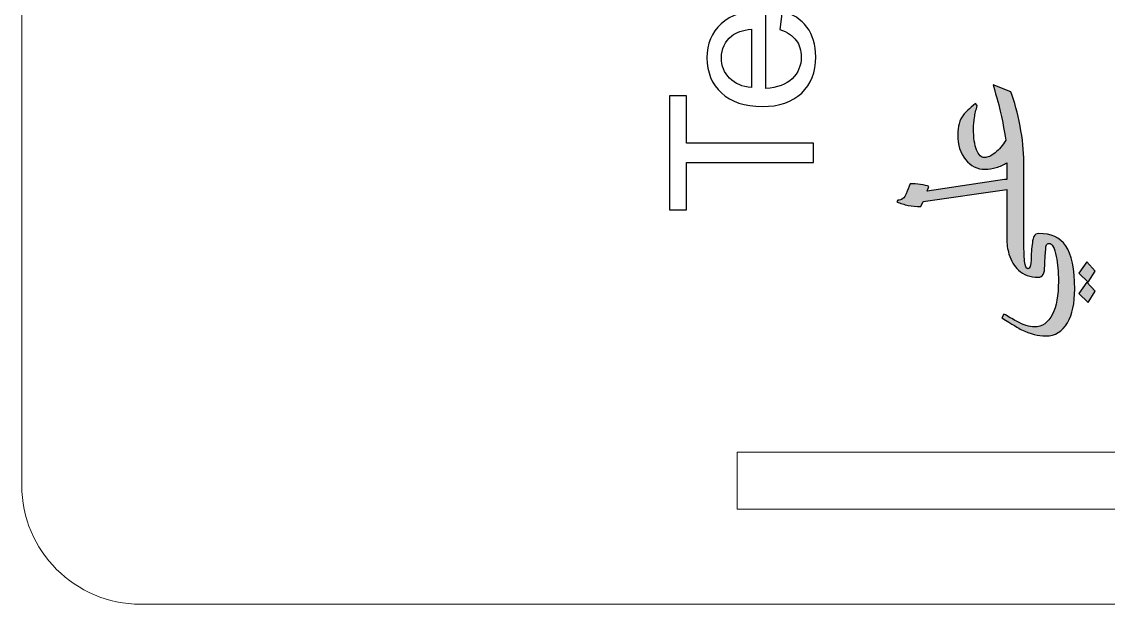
# Model space of a CAD drawing. Header units: millimetres. Extents: x -114 to 68, y -982 to -634.
# Drawn here: x -114.42 to -68.66, y -724.46 to -699.95 of the extents above; entities that cross this region are included whole.
import ezdxf

# ---------------------------------------------------------------- set-up
doc = ezdxf.new("R2010")
doc.units = ezdxf.units.MM
doc.header["$MEASUREMENT"] = 0
doc.layers.add('Layer 1', color=7, linetype='Continuous')

msp = doc.modelspace()

# ---------------------------------------------------------------- hatches: boundary and pattern name
at = {"layer": 'Layer 1', "true_color": 0x2b2a29}
h = msp.add_hatch(color=250, dxfattribs=at)
edge = h.paths.add_edge_path()
edge.add_spline(control_points=[(-72.2176, -708.3423), (-72.2176, -708.3423), (-72.2176, -708.6274), (-72.2176, -708.6274), (-72.2176, -708.6274), (-72.2176, -709.0648), (-72.2176, -709.0648), (-72.2176, -709.4881), (-72.2063, -709.807), (-72.1838, -710.0201), (-72.1626, -710.2332), (-72.1174, -710.3404), (-72.0511, -710.3404), (-71.9594, -710.3404), (-71.9128, -710.212), (-71.9128, -709.9552), (-71.9128, -709.8423), (-71.91, -709.7534), (-71.9044, -709.6871), (-71.8987, -709.6208), (-71.8846, -709.4754), (-71.8592, -709.2525), (-71.8423, -709.1198), (-71.8225, -709.0281), (-71.7971, -708.9787), (-71.7562, -708.8983), (-71.6842, -708.8587), (-71.5826, -708.8587), (-71.0676, -708.8587), (-70.6936, -709.0281), (-70.4594, -709.3668), (-70.204, -709.7365), (-70.0756, -710.3461), (-70.0756, -711.197), (-70.0756, -711.7896), (-70.1758, -712.261), (-70.3775, -712.6109), (-70.592, -712.982), (-70.8982, -713.1683), (-71.2948, -713.1683), (-71.6137, -713.1683), (-71.9523, -713.0808), (-72.3108, -712.9058), (-72.4392, -712.8437), (-72.7172, -712.6786), (-73.1405, -712.4105), (-73.1405, -712.4105), (-73.0587, -712.2454), (-73.0587, -712.2454), (-72.8809, -712.3499), (-72.7031, -712.4515), (-72.5267, -712.5531), (-72.2247, -712.7097), (-71.9777, -712.7873), (-71.7844, -712.7873), (-71.4458, -712.7873), (-71.1889, -712.6109), (-71.0125, -712.2581), (-70.8446, -711.9209), (-70.7614, -711.4594), (-70.7614, -710.871), (-70.7614, -710.4759), (-70.791, -710.1288), (-70.8517, -709.8282), (-70.9265, -709.4585), (-71.0267, -709.2736), (-71.1565, -709.2736), (-71.203, -709.2736), (-71.2383, -709.2948), (-71.2609, -709.3357), (-71.2849, -709.378), (-71.2962, -709.4472), (-71.2962, -709.5446), (-71.3046, -709.6193), (-71.3131, -709.7365), (-71.323, -709.8959), (-71.3329, -710.0554), (-71.3371, -710.1598), (-71.3371, -710.2092), (-71.3371, -710.3842), (-71.3597, -710.5083), (-71.4048, -710.5831), (-71.4514, -710.6579), (-71.5191, -710.696), (-71.6094, -710.696), (-71.9523, -710.696), (-72.2317, -710.5958), (-72.4491, -710.394), (-72.6255, -710.2289), (-72.7567, -710.006), (-72.8428, -709.728), (-72.9063, -709.5192), (-72.9373, -709.2976), (-72.9373, -709.0662), (-72.9373, -709.0662), (-72.9373, -708.6274), (-72.9373, -708.6274), (-72.9373, -708.6274), (-72.9373, -708.3423), (-72.9373, -708.3423), (-72.9373, -708.3423), (-72.9373, -707.0018), (-72.9373, -707.0018), (-72.9373, -707.0018), (-76.4538, -707.5098), (-76.4538, -707.5098), (-76.4538, -707.5098), (-76.5554, -707.7214), (-76.5554, -707.7214), (-76.7445, -707.7214), (-76.9223, -707.7045), (-77.0888, -707.672), (-77.2539, -707.6382), (-77.4162, -707.5888), (-77.5714, -707.5225), (-77.5714, -707.5225), (-77.5263, -707.459), (-77.5263, -707.459), (-77.3668, -707.459), (-77.2469, -707.3687), (-77.1664, -707.1866), (-77.1114, -707.0483), (-77.0564, -706.9072), (-77.0013, -706.7647), (-76.8644, -706.7647), (-76.7191, -706.776), (-76.5639, -706.7986), (-76.4072, -706.8197), (-76.2915, -706.8465), (-76.2153, -706.8776), (-76.2153, -706.8776), (-76.2817, -707.078), (-76.2817, -707.078), (-76.2817, -707.078), (-73.029, -706.5869), (-73.029, -706.5869), (-73.029, -706.5869), (-72.9373, -706.5869), (-72.9373, -706.5869), (-72.9373, -706.5869), (-72.9373, -705.8842), (-72.9373, -705.8842), (-73.0671, -705.9646), (-73.2139, -706.0295), (-73.3776, -706.0803), (-73.5413, -706.1297), (-73.7007, -706.1551), (-73.8545, -706.1551), (-74.1791, -706.1551), (-74.4528, -706.0196), (-74.673, -705.7487), (-74.8931, -705.4764), (-75.0032, -705.1278), (-75.0032, -704.7002), (-75.0032, -704.3616), (-74.9213, -704.0822), (-74.7562, -703.862), (-74.6871, -703.7675), (-74.5192, -703.6094), (-74.2496, -703.3865), (-74.2496, -703.3865), (-74.1819, -703.4655), (-74.1819, -703.4655), (-74.2327, -703.6546), (-74.2708, -703.8253), (-74.2962, -703.9763), (-74.3216, -704.1273), (-74.3343, -704.284), (-74.3343, -704.4462), (-74.3343, -704.8258), (-74.292, -705.1236), (-74.2087, -705.3395), (-74.1241, -705.5554), (-74.014, -705.664), (-73.8757, -705.664), (-73.7416, -705.664), (-73.5907, -705.5963), (-73.4241, -705.4594), (-73.2576, -705.324), (-73.1095, -705.149), (-72.9796, -704.9331), (-73.0488, -704.4815), (-73.1165, -704.1118), (-73.1814, -703.8225), (-73.2478, -703.5332), (-73.3578, -703.1283), (-73.513, -702.6076), (-73.513, -702.6076), (-72.7595, -702.8926), (-72.7595, -702.8926), (-72.6071, -703.3089), (-72.4787, -703.7901), (-72.3743, -704.3362), (-72.2698, -704.8837), (-72.2176, -705.386), (-72.2176, -705.8461), (-72.2176, -705.8461), (-72.2176, -706.5869), (-72.2176, -706.5869), (-72.2176, -706.5869), (-72.2176, -706.8748), (-72.2176, -706.8748), (-72.2176, -706.8748), (-72.2176, -708.3423), (-72.2176, -708.3423)], knot_values=[0, 0, 0, 0, 0.0147059, 0.0147059, 0.0147059, 0.0294118, 0.0294118, 0.0294118, 0.0441176, 0.0441176, 0.0441176, 0.0588235, 0.0588235, 0.0588235, 0.0735294, 0.0735294, 0.0735294, 0.0882353, 0.0882353, 0.0882353, 0.1029412, 0.1029412, 0.1029412, 0.1176471, 0.1176471, 0.1176471, 0.1323529, 0.1323529, 0.1323529, 0.1470588, 0.1470588, 0.1470588, 0.1617647, 0.1617647, 0.1617647, 0.1764706, 0.1764706, 0.1764706, 0.1911765, 0.1911765, 0.1911765, 0.2058824, 0.2058824, 0.2058824, 0.2205882, 0.2205882, 0.2205882, 0.2352941, 0.2352941, 0.2352941, 0.25, 0.25, 0.25, 0.2647059, 0.2647059, 0.2647059, 0.2794118, 0.2794118, 0.2794118, 0.2941176, 0.2941176, 0.2941176, 0.3088235, 0.3088235, 0.3088235, 0.3235294, 0.3235294, 0.3235294, 0.3382353, 0.3382353, 0.3382353, 0.3529412, 0.3529412, 0.3529412, 0.3676471, 0.3676471, 0.3676471, 0.3823529, 0.3823529, 0.3823529, 0.3970588, 0.3970588, 0.3970588, 0.4117647, 0.4117647, 0.4117647, 0.4264706, 0.4264706, 0.4264706, 0.4411765, 0.4411765, 0.4411765, 0.4558824, 0.4558824, 0.4558824, 0.4705882, 0.4705882, 0.4705882, 0.4852941, 0.4852941, 0.4852941, 0.5, 0.5, 0.5, 0.5147059, 0.5147059, 0.5147059, 0.5294118, 0.5294118, 0.5294118, 0.5441176, 0.5441176, 0.5441176, 0.5588235, 0.5588235, 0.5588235, 0.5735294, 0.5735294, 0.5735294, 0.5882353, 0.5882353, 0.5882353, 0.6029412, 0.6029412, 0.6029412, 0.6176471, 0.6176471, 0.6176471, 0.6323529, 0.6323529, 0.6323529, 0.6470588, 0.6470588, 0.6470588, 0.6617647, 0.6617647, 0.6617647, 0.6764706, 0.6764706, 0.6764706, 0.6911765, 0.6911765, 0.6911765, 0.7058824, 0.7058824, 0.7058824, 0.7205882, 0.7205882, 0.7205882, 0.7352941, 0.7352941, 0.7352941, 0.75, 0.75, 0.75, 0.7647059, 0.7647059, 0.7647059, 0.7794118, 0.7794118, 0.7794118, 0.7941176, 0.7941176, 0.7941176, 0.8088235, 0.8088235, 0.8088235, 0.8235294, 0.8235294, 0.8235294, 0.8382353, 0.8382353, 0.8382353, 0.8529412, 0.8529412, 0.8529412, 0.8676471, 0.8676471, 0.8676471, 0.8823529, 0.8823529, 0.8823529, 0.8970588, 0.8970588, 0.8970588, 0.9117647, 0.9117647, 0.9117647, 0.9264706, 0.9264706, 0.9264706, 0.9411765, 0.9411765, 0.9411765, 0.9558824, 0.9558824, 0.9558824, 0.9705882, 0.9705882, 0.9705882, 0.9852941, 0.9852941, 0.9852941, 1, 1, 1, 1], degree=3, periodic=1)
h = msp.add_hatch(color=250, dxfattribs=at)
edge = h.paths.add_edge_path()
edge.add_spline(control_points=[(-69.569, -710.0526), (-69.569, -710.0526), (-69.212, -710.4364), (-69.212, -710.4364), (-69.212, -710.4364), (-69.5069, -710.8992), (-69.5069, -710.8992), (-69.5069, -710.8992), (-69.8978, -710.5281), (-69.8978, -710.5281), (-69.8978, -710.5281), (-69.569, -710.0526), (-69.569, -710.0526)], knot_values=[0, 0, 0, 0, 0.25, 0.25, 0.25, 0.5, 0.5, 0.5, 0.75, 0.75, 0.75, 1, 1, 1, 1], degree=3, periodic=1)
h = msp.add_hatch(color=250, dxfattribs=at)
edge = h.paths.add_edge_path()
edge.add_spline(control_points=[(-69.569, -710.9077), (-69.569, -710.9077), (-69.212, -711.283), (-69.212, -711.283), (-69.212, -711.283), (-69.5069, -711.7628), (-69.5069, -711.7628), (-69.5069, -711.7628), (-69.8978, -711.379), (-69.8978, -711.379), (-69.8978, -711.379), (-69.569, -710.9077), (-69.569, -710.9077)], knot_values=[0, 0, 0, 0, 0.25, 0.25, 0.25, 0.5, 0.5, 0.5, 0.75, 0.75, 0.75, 1, 1, 1, 1], degree=3, periodic=1)

# ---------------------------------------------------------------- linework, layer by layer
at = {"layer": 'Layer 1', "color": 230, "lineweight": 20}
msp.add_open_spline([(-109.4153, -724.459), (-109.4153, -724.459), (60.5847, -724.459), (60.5847, -724.459), (63.3347, -724.459), (65.5847, -722.2089), (65.5847, -719.4589), (65.5847, -719.4589), (65.5847, -639.4591), (65.5847, -639.4591), (65.5847, -636.7091), (63.3347, -634.459), (60.5847, -634.459), (60.5847, -634.459), (-109.4153, -634.459), (-109.4153, -634.459), (-112.1653, -634.459), (-114.4153, -636.7091), (-114.4153, -639.4591), (-114.4153, -639.4591), (-114.4153, -719.4589), (-114.4153, -719.4589), (-114.4153, -722.2089), (-112.1653, -724.459), (-109.4153, -724.459)], degree=3, knots=[0, 0, 0, 0, 0.125, 0.125, 0.125, 0.25, 0.25, 0.25, 0.375, 0.375, 0.375, 0.5, 0.5, 0.5, 0.625, 0.625, 0.625, 0.75, 0.75, 0.75, 0.875, 0.875, 0.875, 1, 1, 1, 1], dxfattribs=at)
msp.add_open_spline([(-109.4153, -724.459), (-109.4153, -724.459), (60.5847, -724.459), (60.5847, -724.459), (63.3347, -724.459), (65.5847, -722.2089), (65.5847, -719.4589), (65.5847, -719.4589), (65.5847, -639.4591), (65.5847, -639.4591), (65.5847, -636.7091), (63.3347, -634.459), (60.5847, -634.459), (60.5847, -634.459), (-109.4153, -634.459), (-109.4153, -634.459), (-112.1653, -634.459), (-114.4153, -636.7091), (-114.4153, -639.4591), (-114.4153, -639.4591), (-114.4153, -719.4589), (-114.4153, -719.4589), (-114.4153, -722.2089), (-112.1653, -724.459), (-109.4153, -724.459)], degree=3, knots=[0, 0, 0, 0, 0.125, 0.125, 0.125, 0.25, 0.25, 0.25, 0.375, 0.375, 0.375, 0.5, 0.5, 0.5, 0.625, 0.625, 0.625, 0.75, 0.75, 0.75, 0.875, 0.875, 0.875, 1, 1, 1, 1], dxfattribs=at)
msp.add_open_spline([(-109.4153, -724.459), (-109.4153, -724.459), (60.5847, -724.459), (60.5847, -724.459), (63.3347, -724.459), (65.5847, -722.2089), (65.5847, -719.4589), (65.5847, -719.4589), (65.5847, -639.4591), (65.5847, -639.4591), (65.5847, -636.7091), (63.3347, -634.459), (60.5847, -634.459), (60.5847, -634.459), (-109.4153, -634.459), (-109.4153, -634.459), (-112.1653, -634.459), (-114.4153, -636.7091), (-114.4153, -639.4591), (-114.4153, -639.4591), (-114.4153, -719.4589), (-114.4153, -719.4589), (-114.4153, -722.2089), (-112.1653, -724.459), (-109.4153, -724.459)], degree=3, knots=[0, 0, 0, 0, 0.125, 0.125, 0.125, 0.25, 0.25, 0.25, 0.375, 0.375, 0.375, 0.5, 0.5, 0.5, 0.625, 0.625, 0.625, 0.75, 0.75, 0.75, 0.875, 0.875, 0.875, 1, 1, 1, 1], dxfattribs=at)
msp.add_open_spline([(-109.4153, -724.459), (-109.4153, -724.459), (60.5847, -724.459), (60.5847, -724.459), (63.3347, -724.459), (65.5847, -722.2089), (65.5847, -719.4589), (65.5847, -719.4589), (65.5847, -639.4591), (65.5847, -639.4591), (65.5847, -636.7091), (63.3347, -634.459), (60.5847, -634.459), (60.5847, -634.459), (-109.4153, -634.459), (-109.4153, -634.459), (-112.1653, -634.459), (-114.4153, -636.7091), (-114.4153, -639.4591), (-114.4153, -639.4591), (-114.4153, -719.4589), (-114.4153, -719.4589), (-114.4153, -722.2089), (-112.1653, -724.459), (-109.4153, -724.459)], degree=3, knots=[0, 0, 0, 0, 0.125, 0.125, 0.125, 0.25, 0.25, 0.25, 0.375, 0.375, 0.375, 0.5, 0.5, 0.5, 0.625, 0.625, 0.625, 0.75, 0.75, 0.75, 0.875, 0.875, 0.875, 1, 1, 1, 1], dxfattribs=at)
at = {"layer": 'Layer 1', "color": 250}
for points, knots in [([(-82.4953, -700.2702), (-82.4953, -700.2702), (-82.3937, -699.4997), (-82.3937, -699.4997), (-81.9464, -699.6197), (-81.5978, -699.844), (-81.3509, -700.1714), (-81.1039, -700.4988), (-80.9798, -700.9165), (-80.9798, -701.4259), (-80.9798, -702.0665), (-81.1773, -702.5745), (-81.5724, -702.9499), (-81.9661, -703.3253), (-82.5207, -703.5129), (-83.2333, -703.5129), (-83.9699, -703.5129), (-84.5428, -703.3238), (-84.9492, -702.9443), (-85.3571, -702.5647), (-85.5603, -702.0722), (-85.5603, -701.4668), (-85.5603, -700.8812), (-85.3613, -700.4028), (-84.9619, -700.0317), (-84.5626, -699.6606), (-84.001, -699.4743), (-83.2771, -699.4743), (-83.2333, -699.4743), (-83.167, -699.4757), (-83.0795, -699.4785), (-83.0795, -699.4785), (-83.0795, -702.7509), (-83.0795, -702.7509), (-82.5983, -702.7227), (-82.2286, -702.5872), (-81.9732, -702.3417), (-81.7178, -702.0976), (-81.5894, -701.7914), (-81.5894, -701.4259), (-81.5894, -701.1535), (-81.6613, -700.9207), (-81.8053, -700.7288), (-81.9492, -700.5355), (-82.1792, -700.3831), (-82.4953, -700.2702)], [0, 0, 0, 0, 0.0666667, 0.0666667, 0.0666667, 0.1333333, 0.1333333, 0.1333333, 0.2, 0.2, 0.2, 0.2666667, 0.2666667, 0.2666667, 0.3333333, 0.3333333, 0.3333333, 0.4, 0.4, 0.4, 0.4666667, 0.4666667, 0.4666667, 0.5333333, 0.5333333, 0.5333333, 0.6, 0.6, 0.6, 0.6666667, 0.6666667, 0.6666667, 0.7333333, 0.7333333, 0.7333333, 0.8, 0.8, 0.8, 0.8666667, 0.8666667, 0.8666667, 0.9333333, 0.9333333, 0.9333333, 1, 1, 1, 1]), ([(-83.6891, -702.7086), (-83.6891, -702.7086), (-83.6891, -700.2617), (-83.6891, -700.2617), (-84.0588, -700.2942), (-84.3354, -700.3887), (-84.5203, -700.5425), (-84.8067, -700.7782), (-84.9506, -701.0858), (-84.9506, -701.4626), (-84.9506, -701.8041), (-84.8363, -702.0905), (-84.6077, -702.3234), (-84.3791, -702.5548), (-84.0729, -702.6832), (-83.6891, -702.7086)], [0, 0, 0, 0, 0.2, 0.2, 0.2, 0.4, 0.4, 0.4, 0.6, 0.6, 0.6, 0.8, 0.8, 0.8, 1, 1, 1, 1]), ([(-72.2176, -708.3423), (-72.2176, -708.3423), (-72.2176, -708.6274), (-72.2176, -708.6274), (-72.2176, -708.6274), (-72.2176, -709.0648), (-72.2176, -709.0648), (-72.2176, -709.4881), (-72.2063, -709.807), (-72.1838, -710.0201), (-72.1626, -710.2332), (-72.1174, -710.3404), (-72.0511, -710.3404), (-71.9594, -710.3404), (-71.9128, -710.212), (-71.9128, -709.9552), (-71.9128, -709.8423), (-71.91, -709.7534), (-71.9044, -709.6871), (-71.8987, -709.6208), (-71.8846, -709.4754), (-71.8592, -709.2525), (-71.8423, -709.1198), (-71.8225, -709.0281), (-71.7971, -708.9787), (-71.7562, -708.8983), (-71.6842, -708.8587), (-71.5826, -708.8587), (-71.0676, -708.8587), (-70.6936, -709.0281), (-70.4594, -709.3668), (-70.204, -709.7365), (-70.0756, -710.3461), (-70.0756, -711.197), (-70.0756, -711.7896), (-70.1758, -712.261), (-70.3775, -712.6109), (-70.592, -712.982), (-70.8982, -713.1683), (-71.2948, -713.1683), (-71.6137, -713.1683), (-71.9523, -713.0808), (-72.3108, -712.9058), (-72.4392, -712.8437), (-72.7172, -712.6786), (-73.1405, -712.4105), (-73.1405, -712.4105), (-73.0587, -712.2454), (-73.0587, -712.2454), (-72.8809, -712.3499), (-72.7031, -712.4515), (-72.5267, -712.5531), (-72.2247, -712.7097), (-71.9777, -712.7873), (-71.7844, -712.7873), (-71.4458, -712.7873), (-71.1889, -712.6109), (-71.0125, -712.2581), (-70.8446, -711.9209), (-70.7614, -711.4594), (-70.7614, -710.871), (-70.7614, -710.4759), (-70.791, -710.1288), (-70.8517, -709.8282), (-70.9265, -709.4585), (-71.0267, -709.2736), (-71.1565, -709.2736), (-71.203, -709.2736), (-71.2383, -709.2948), (-71.2609, -709.3357), (-71.2849, -709.378), (-71.2962, -709.4472), (-71.2962, -709.5446), (-71.3046, -709.6193), (-71.3131, -709.7365), (-71.323, -709.8959), (-71.3329, -710.0554), (-71.3371, -710.1598), (-71.3371, -710.2092), (-71.3371, -710.3842), (-71.3597, -710.5083), (-71.4048, -710.5831), (-71.4514, -710.6579), (-71.5191, -710.696), (-71.6094, -710.696), (-71.9523, -710.696), (-72.2317, -710.5958), (-72.4491, -710.394), (-72.6255, -710.2289), (-72.7567, -710.006), (-72.8428, -709.728), (-72.9063, -709.5192), (-72.9373, -709.2976), (-72.9373, -709.0662), (-72.9373, -709.0662), (-72.9373, -708.6274), (-72.9373, -708.6274), (-72.9373, -708.6274), (-72.9373, -708.3423), (-72.9373, -708.3423), (-72.9373, -708.3423), (-72.9373, -707.0018), (-72.9373, -707.0018), (-72.9373, -707.0018), (-76.4538, -707.5098), (-76.4538, -707.5098), (-76.4538, -707.5098), (-76.5554, -707.7214), (-76.5554, -707.7214), (-76.7445, -707.7214), (-76.9223, -707.7045), (-77.0888, -707.672), (-77.2539, -707.6382), (-77.4162, -707.5888), (-77.5714, -707.5225), (-77.5714, -707.5225), (-77.5263, -707.459), (-77.5263, -707.459), (-77.3668, -707.459), (-77.2469, -707.3687), (-77.1664, -707.1866), (-77.1114, -707.0483), (-77.0564, -706.9072), (-77.0013, -706.7647), (-76.8644, -706.7647), (-76.7191, -706.776), (-76.5639, -706.7986), (-76.4072, -706.8197), (-76.2915, -706.8465), (-76.2153, -706.8776), (-76.2153, -706.8776), (-76.2817, -707.078), (-76.2817, -707.078), (-76.2817, -707.078), (-73.029, -706.5869), (-73.029, -706.5869), (-73.029, -706.5869), (-72.9373, -706.5869), (-72.9373, -706.5869), (-72.9373, -706.5869), (-72.9373, -705.8842), (-72.9373, -705.8842), (-73.0671, -705.9646), (-73.2139, -706.0295), (-73.3776, -706.0803), (-73.5413, -706.1297), (-73.7007, -706.1551), (-73.8545, -706.1551), (-74.1791, -706.1551), (-74.4528, -706.0196), (-74.673, -705.7487), (-74.8931, -705.4764), (-75.0032, -705.1278), (-75.0032, -704.7002), (-75.0032, -704.3616), (-74.9213, -704.0822), (-74.7562, -703.862), (-74.6871, -703.7675), (-74.5192, -703.6094), (-74.2496, -703.3865), (-74.2496, -703.3865), (-74.1819, -703.4655), (-74.1819, -703.4655), (-74.2327, -703.6546), (-74.2708, -703.8253), (-74.2962, -703.9763), (-74.3216, -704.1273), (-74.3343, -704.284), (-74.3343, -704.4462), (-74.3343, -704.8258), (-74.292, -705.1236), (-74.2087, -705.3395), (-74.1241, -705.5554), (-74.014, -705.664), (-73.8757, -705.664), (-73.7416, -705.664), (-73.5907, -705.5963), (-73.4241, -705.4594), (-73.2576, -705.324), (-73.1095, -705.149), (-72.9796, -704.9331), (-73.0488, -704.4815), (-73.1165, -704.1118), (-73.1814, -703.8225), (-73.2478, -703.5332), (-73.3578, -703.1283), (-73.513, -702.6076), (-73.513, -702.6076), (-72.7595, -702.8926), (-72.7595, -702.8926), (-72.6071, -703.3089), (-72.4787, -703.7901), (-72.3743, -704.3362), (-72.2698, -704.8837), (-72.2176, -705.386), (-72.2176, -705.8461), (-72.2176, -705.8461), (-72.2176, -706.5869), (-72.2176, -706.5869), (-72.2176, -706.5869), (-72.2176, -706.8748), (-72.2176, -706.8748), (-72.2176, -706.8748), (-72.2176, -708.3423), (-72.2176, -708.3423)], [0, 0, 0, 0, 0.0147059, 0.0147059, 0.0147059, 0.0294118, 0.0294118, 0.0294118, 0.0441176, 0.0441176, 0.0441176, 0.0588235, 0.0588235, 0.0588235, 0.0735294, 0.0735294, 0.0735294, 0.0882353, 0.0882353, 0.0882353, 0.1029412, 0.1029412, 0.1029412, 0.1176471, 0.1176471, 0.1176471, 0.1323529, 0.1323529, 0.1323529, 0.1470588, 0.1470588, 0.1470588, 0.1617647, 0.1617647, 0.1617647, 0.1764706, 0.1764706, 0.1764706, 0.1911765, 0.1911765, 0.1911765, 0.2058824, 0.2058824, 0.2058824, 0.2205882, 0.2205882, 0.2205882, 0.2352941, 0.2352941, 0.2352941, 0.25, 0.25, 0.25, 0.2647059, 0.2647059, 0.2647059, 0.2794118, 0.2794118, 0.2794118, 0.2941176, 0.2941176, 0.2941176, 0.3088235, 0.3088235, 0.3088235, 0.3235294, 0.3235294, 0.3235294, 0.3382353, 0.3382353, 0.3382353, 0.3529412, 0.3529412, 0.3529412, 0.3676471, 0.3676471, 0.3676471, 0.3823529, 0.3823529, 0.3823529, 0.3970588, 0.3970588, 0.3970588, 0.4117647, 0.4117647, 0.4117647, 0.4264706, 0.4264706, 0.4264706, 0.4411765, 0.4411765, 0.4411765, 0.4558824, 0.4558824, 0.4558824, 0.4705882, 0.4705882, 0.4705882, 0.4852941, 0.4852941, 0.4852941, 0.5, 0.5, 0.5, 0.5147059, 0.5147059, 0.5147059, 0.5294118, 0.5294118, 0.5294118, 0.5441176, 0.5441176, 0.5441176, 0.5588235, 0.5588235, 0.5588235, 0.5735294, 0.5735294, 0.5735294, 0.5882353, 0.5882353, 0.5882353, 0.6029412, 0.6029412, 0.6029412, 0.6176471, 0.6176471, 0.6176471, 0.6323529, 0.6323529, 0.6323529, 0.6470588, 0.6470588, 0.6470588, 0.6617647, 0.6617647, 0.6617647, 0.6764706, 0.6764706, 0.6764706, 0.6911765, 0.6911765, 0.6911765, 0.7058824, 0.7058824, 0.7058824, 0.7205882, 0.7205882, 0.7205882, 0.7352941, 0.7352941, 0.7352941, 0.75, 0.75, 0.75, 0.7647059, 0.7647059, 0.7647059, 0.7794118, 0.7794118, 0.7794118, 0.7941176, 0.7941176, 0.7941176, 0.8088235, 0.8088235, 0.8088235, 0.8235294, 0.8235294, 0.8235294, 0.8382353, 0.8382353, 0.8382353, 0.8529412, 0.8529412, 0.8529412, 0.8676471, 0.8676471, 0.8676471, 0.8823529, 0.8823529, 0.8823529, 0.8970588, 0.8970588, 0.8970588, 0.9117647, 0.9117647, 0.9117647, 0.9264706, 0.9264706, 0.9264706, 0.9411765, 0.9411765, 0.9411765, 0.9558824, 0.9558824, 0.9558824, 0.9705882, 0.9705882, 0.9705882, 0.9852941, 0.9852941, 0.9852941, 1, 1, 1, 1]), ([(-81.0729, -705.8667), (-81.0729, -705.8667), (-86.4239, -705.8667), (-86.4239, -705.8667), (-86.4239, -705.8667), (-86.4239, -707.8649), (-86.4239, -707.8649), (-86.4239, -707.8649), (-87.1351, -707.8649), (-87.1351, -707.8649), (-87.1351, -707.8649), (-87.1351, -703.0642), (-87.1351, -703.0642), (-87.1351, -703.0642), (-86.4239, -703.0642), (-86.4239, -703.0642), (-86.4239, -703.0642), (-86.4239, -705.0624), (-86.4239, -705.0624), (-86.4239, -705.0624), (-81.0729, -705.0624), (-81.0729, -705.0624), (-81.0729, -705.0624), (-81.0729, -705.8667), (-81.0729, -705.8667)], [0, 0, 0, 0, 0.125, 0.125, 0.125, 0.25, 0.25, 0.25, 0.375, 0.375, 0.375, 0.5, 0.5, 0.5, 0.625, 0.625, 0.625, 0.75, 0.75, 0.75, 0.875, 0.875, 0.875, 1, 1, 1, 1]), ([(-69.569, -710.0526), (-69.569, -710.0526), (-69.212, -710.4364), (-69.212, -710.4364), (-69.212, -710.4364), (-69.5069, -710.8992), (-69.5069, -710.8992), (-69.5069, -710.8992), (-69.8978, -710.5281), (-69.8978, -710.5281), (-69.8978, -710.5281), (-69.569, -710.0526), (-69.569, -710.0526)], [0, 0, 0, 0, 0.25, 0.25, 0.25, 0.5, 0.5, 0.5, 0.75, 0.75, 0.75, 1, 1, 1, 1]), ([(-69.569, -710.9077), (-69.569, -710.9077), (-69.212, -711.283), (-69.212, -711.283), (-69.212, -711.283), (-69.5069, -711.7628), (-69.5069, -711.7628), (-69.5069, -711.7628), (-69.8978, -711.379), (-69.8978, -711.379), (-69.8978, -711.379), (-69.569, -710.9077), (-69.569, -710.9077)], [0, 0, 0, 0, 0.25, 0.25, 0.25, 0.5, 0.5, 0.5, 0.75, 0.75, 0.75, 1, 1, 1, 1])]:
    msp.add_open_spline(points, degree=3, knots=knots, dxfattribs=at)
at = {"layer": 'Layer 1', "color": 250, "lineweight": 20}
msp.add_open_spline([(-84.2843, -718.059), (-84.2843, -718.059), (-54.2843, -718.059), (-54.2843, -718.059), (-54.2843, -718.059), (-54.2843, -720.459), (-54.2843, -720.459), (-54.2843, -720.459), (-84.2843, -720.459), (-84.2843, -720.459), (-84.2843, -720.459), (-84.2843, -718.059), (-84.2843, -718.059)], degree=3, knots=[0, 0, 0, 0, 0.25, 0.25, 0.25, 0.5, 0.5, 0.5, 0.75, 0.75, 0.75, 1, 1, 1, 1], dxfattribs=at)
msp.add_open_spline([(-84.2843, -718.059), (-84.2843, -718.059), (-54.2843, -718.059), (-54.2843, -718.059), (-54.2843, -718.059), (-54.2843, -720.459), (-54.2843, -720.459), (-54.2843, -720.459), (-84.2843, -720.459), (-84.2843, -720.459), (-84.2843, -720.459), (-84.2843, -718.059), (-84.2843, -718.059)], degree=3, knots=[0, 0, 0, 0, 0.25, 0.25, 0.25, 0.5, 0.5, 0.5, 0.75, 0.75, 0.75, 1, 1, 1, 1], dxfattribs=at)
msp.add_open_spline([(-84.2843, -718.059), (-84.2843, -718.059), (-54.2843, -718.059), (-54.2843, -718.059), (-54.2843, -718.059), (-54.2843, -720.459), (-54.2843, -720.459), (-54.2843, -720.459), (-84.2843, -720.459), (-84.2843, -720.459), (-84.2843, -720.459), (-84.2843, -718.059), (-84.2843, -718.059)], degree=3, knots=[0, 0, 0, 0, 0.25, 0.25, 0.25, 0.5, 0.5, 0.5, 0.75, 0.75, 0.75, 1, 1, 1, 1], dxfattribs=at)
msp.add_open_spline([(-84.2843, -718.059), (-84.2843, -718.059), (-54.2843, -718.059), (-54.2843, -718.059), (-54.2843, -718.059), (-54.2843, -720.459), (-54.2843, -720.459), (-54.2843, -720.459), (-84.2843, -720.459), (-84.2843, -720.459), (-84.2843, -720.459), (-84.2843, -718.059), (-84.2843, -718.059)], degree=3, knots=[0, 0, 0, 0, 0.25, 0.25, 0.25, 0.5, 0.5, 0.5, 0.75, 0.75, 0.75, 1, 1, 1, 1], dxfattribs=at)

doc.saveas('drawing.dxf')
